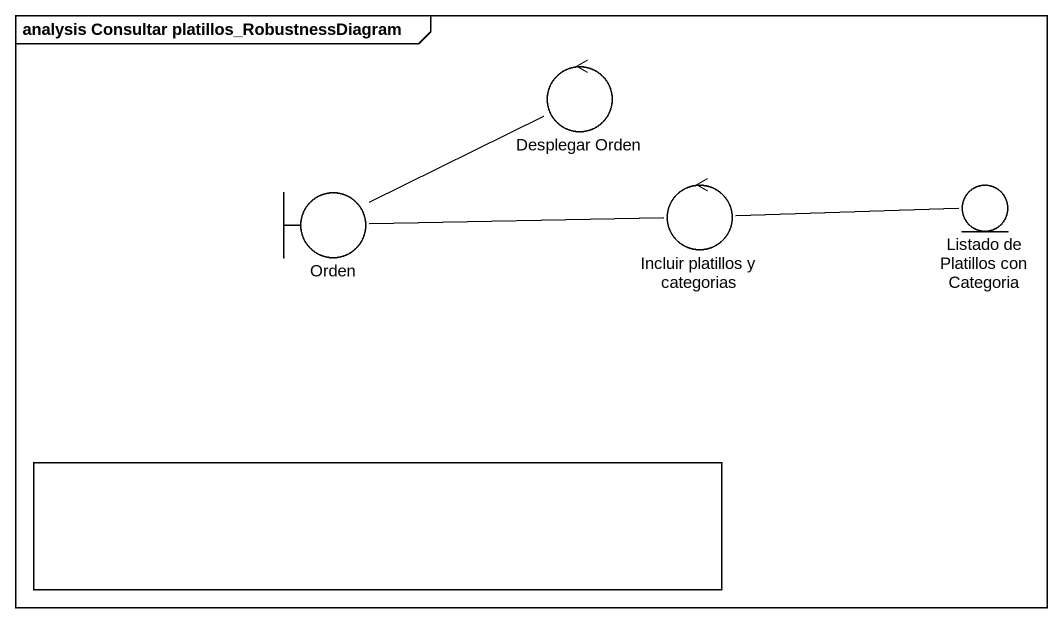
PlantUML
@startuml
mainframe analysis Consultar platillos_RobustnessDiagram
control "Desplegar Orden" as Desplegar_Orden
control "Incluir platillos y categorias" as Incluir_platillos_y
entity "Listado de Platillos con Categoria" as Listado_de_Platillos_con
boundary Orden
rectangle " " as rectangle1
Desplegar_Orden -left- Orden
Incluir_platillos_y -left- Orden
Listado_de_Platillos_con -left- Incluir_platillos_y
@enduml
